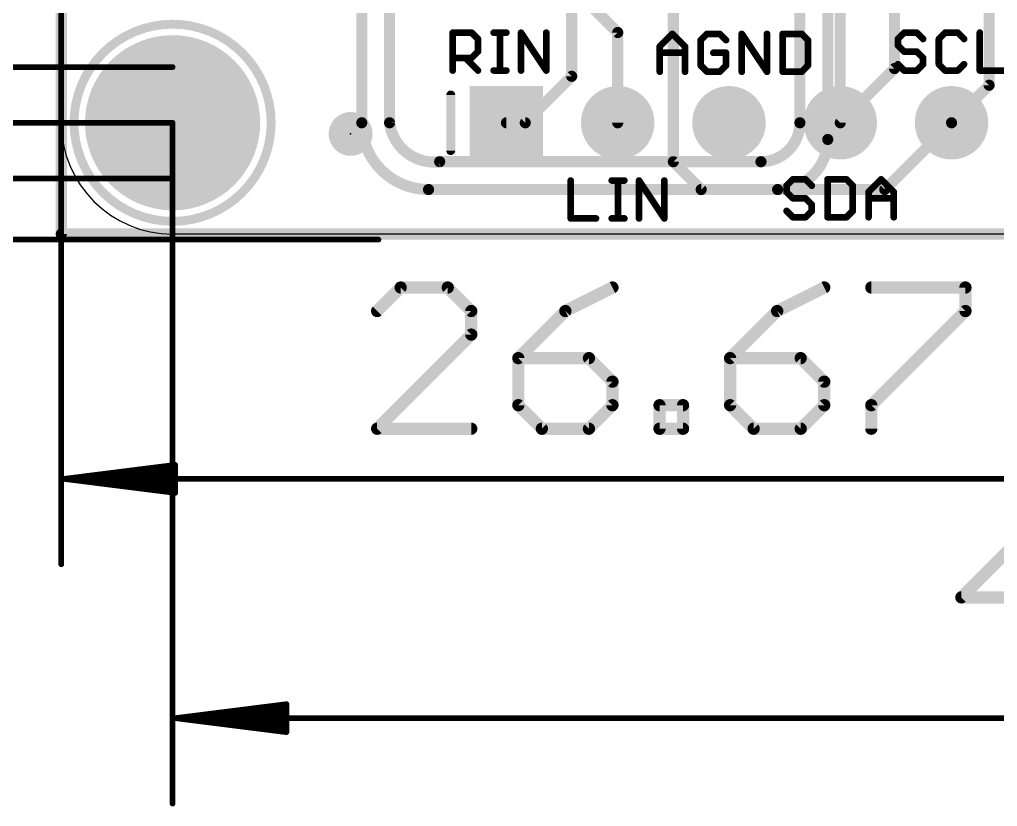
# Model space of a CAD drawing. Extents: x -21 to 68.1, y -13.1 to 62.4.
# Drawn here: x -0.95 to 21.37, y -13.06 to 4.9 of the extents above; entities that cross this region are included whole.
import ezdxf

# ---------------------------------------------------------------- set-up
doc = ezdxf.new("R2010")
doc.units = 0
for name, color, linetype in [('1', 12, 'CONTINUOUS'), ('16', 132, 'CONTINUOUS'), ('17', 110, 'CONTINUOUS'), ('20', 53, 'CONTINUOUS'), ('21', 53, 'CONTINUOUS'), ('23', 53, 'CONTINUOUS'), ('47', 253, 'CONTINUOUS'), ('51', 253, 'CONTINUOUS')]:
    doc.layers.add(name, color=color, linetype=linetype)

# ---------------------------------------------------------------- blocks, each defined once
blk = doc.blocks.new('PIE')
at = {"const_width": 0.5}
blk.add_lwpolyline([(0, -0.25, 1), (0, 0.25, 1), (0, -0.25)], format="xyb", dxfattribs=at)
blk = doc.blocks.new('RECT')
blk.add_solid([(-0.5, -0.5), (0.5, -0.5), (-0.5, 0.5), (0.5, 0.5)])
blk = doc.blocks.new('SQUAREP')
blk.add_solid([(-0.5, -0.5), (0.5, -0.5), (-0.5, 0.5), (0.5, 0.5)])
blk = doc.blocks.new('ROUNDP')
at = {"const_width": 0.5}
blk.add_lwpolyline([(0, -0.25, 1), (0, 0.25, 1), (0, -0.25)], format="xyb", dxfattribs=at)

msp = doc.modelspace()

# ---------------------------------------------------------------- linework, layer by layer
at = {"layer": '1', "const_width": 0.254}
for points in [[(13.97, 5.953), (13.97, 1.651)], [(19.018, 5.681), (19.018, 3.778)], [(21.177, 5.681), (21.177, 3.397)], [(12, 5.3), (12.7, 4.6)], [(12.7, 4.6), (12.7, 2.54)], [(19.018, 3.778), (17.78, 2.54)], [(21.177, 3.397), (20.32, 2.54)], [(18.796, 1.016), (20.32, 2.54)], [(13.97, 1.651), (14.605, 1.016)], [(14.605, 1.016), (18.796, 1.016)]]:
    msp.add_lwpolyline(points, dxfattribs=at)
at = {"layer": '1', "const_width": 0.127}
for points in [[(12.7635, 4.6, 1), (12.6365, 4.6)], [(12.6551, 4.5551, 1), (12.7449, 4.6449)], [(18.9545, 3.778, 1), (19.0815, 3.778)], [(19.0629, 3.7331, 1), (18.9731, 3.8229)], [(21.1135, 3.397, 1), (21.2405, 3.397)], [(21.2219, 3.3521, 1), (21.1321, 3.4419)], [(12.6365, 2.54, 1), (12.7635, 2.54)], [(17.7351, 2.5849, 1), (17.8249, 2.4951)], [(20.2751, 2.5849, 1), (20.3649, 2.4951)], [(20.3649, 2.4951, 1), (20.2751, 2.5849)], [(14.0149, 1.6959, 1), (13.9251, 1.6061)], [(13.9065, 1.651, 1), (14.0335, 1.651)], [(14.605, 1.0795, 1), (14.605, 0.9525)], [(14.5601, 0.9711, 1), (14.6499, 1.0609)], [(18.7511, 1.0609, 1), (18.8409, 0.9711)], [(18.796, 0.9525, 1), (18.796, 1.0795)]]:
    msp.add_lwpolyline(points, format="xyb", dxfattribs=at)
at = {"layer": '16', "const_width": 0.254}
for points in [[(0, 33.4), (0, 0)], [(11.65, 3.6), (11.65, 13.65)], [(16.859, 2.54), (16.859, 11.684)], [(7.493, 11.303), (7.493, 2.54)], [(6.858, 2.54), (6.858, 11.049)], [(17.494, 11.176), (17.494, 2.159)], [(17.78, 11.017), (17.78, 2.54)], [(11.65, 3.6), (10.59, 2.54)], [(10.59, 2.54), (10.16, 2.54)], [(8.636, 1.651), (15.97, 1.651)], [(16.351, 1.016), (8.382, 1.016)], [(0, 0), (54.038, 0)]]:
    msp.add_lwpolyline(points, dxfattribs=at)
at = {"layer": '16'}
for points, const_width in [([(11.5865, 3.6, 1), (11.7135, 3.6)], 0.127), ([(11.6949, 3.5551, 1), (11.6051, 3.6449)], 0.127), ([(6.858, 2.54, 0.4142), (8.382, 1.016)], 0.254), ([(6.9215, 2.54, 1), (6.7945, 2.54)], 0.127), ([(6.7945, 2.54, 1), (6.9215, 2.54)], 0.127), ([(7.493, 2.54, 0.4142), (8.636, 1.651)], 0.254), ([(7.556, 2.5479, 1), (7.43, 2.5321)], 0.127), ([(7.4295, 2.54, 1), (7.5565, 2.54)], 0.127), ([(10.16, 2.6035, 1), (10.16, 2.4765)], 0.127), ([(10.5451, 2.5849, 1), (10.6349, 2.4951)], 0.127), ([(10.59, 2.4765, 1), (10.59, 2.6035)], 0.127), ([(15.97, 1.651, 0.4142), (16.859, 2.54)], 0.254), ([(16.9225, 2.54, 1), (16.7955, 2.54)], 0.127), ([(16.7955, 2.54, 1), (16.9225, 2.54)], 0.127), ([(17.7165, 2.54, 1), (17.8435, 2.54)], 0.127), ([(16.351, 1.016, 0.4142), (17.494, 2.159)], 0.254), ([(17.5575, 2.159, 1), (17.4305, 2.159)], 0.127), ([(17.4305, 2.159, 1), (17.5575, 2.159)], 0.127), ([(8.636, 1.7145, 1), (8.636, 1.5875)], 0.127), ([(8.6439, 1.588, 1), (8.6281, 1.714)], 0.127), ([(15.97, 1.7145, 1), (15.97, 1.5875)], 0.127), ([(15.97, 1.5875, 1), (15.97, 1.7145)], 0.127), ([(8.382, 1.0795, 1), (8.382, 0.9525)], 0.127), ([(8.382, 0.9525, 1), (8.382, 1.0795)], 0.127), ([(16.351, 1.0795, 1), (16.351, 0.9525)], 0.127), ([(16.351, 0.9525, 1), (16.351, 1.0795)], 0.127), ([(0, 0.0635, 1), (0, -0.0635)], 0.127), ([(-0.0635, 0, 1), (0.0635, 0)], 0.127)]:
    msp.add_lwpolyline(points, format="xyb", dxfattribs=dict(at, const_width=const_width))
at = {"layer": '20'}
for p, q in [((0, 2.54), (0, 38.1)), ((50.8, 0), (2.54, 0))]:
    msp.add_line(p, q, dxfattribs=at)
msp.add_arc((2.54, 2.54), 2.54, 180, 270, dxfattribs=at)
at = {"layer": '21'}
for points, const_width in [([(2.54, 0.29, 1), (2.54, 4.79, 1), (2.54, 0.29)], 0.2032), ([(8.9723, 4.5965, 1), (8.8961, 4.5965)], 0.0762), ([(8.9342, 4.6346, 1), (8.9342, 4.5584)], 0.0762), ([(9.3933, 4.6235, 1), (9.3394, 4.5696)], 0.0762), ([(9.3664, 4.5584, 1), (9.3664, 4.6346)], 0.0762), ([(9.5485, 4.4525, 1), (9.4723, 4.4525)], 0.0762), ([(9.4835, 4.4255, 1), (9.5374, 4.4794)], 0.0762), ([(9.8697, 4.6346, 1), (9.8697, 4.5584)], 0.0762), ([(10.0519, 4.5965, 1), (9.9757, 4.5965)], 0.0762), ([(10.1578, 4.5584, 1), (10.1578, 4.6346)], 0.0762), ([(10.5251, 4.6177, 1), (10.4617, 4.5754)], 0.0762), ([(10.5315, 4.5965, 1), (10.4553, 4.5965)], 0.0762), ([(11.1077, 4.5965, 1), (11.0315, 4.5965)], 0.0762), ([(13.9753, 4.5965, 1), (13.9214, 4.5426)], 0.0762), ([(13.9753, 4.5426, 1), (13.9214, 4.5965)], 0.0762), ([(14.6338, 4.4255, 1), (14.5576, 4.4255)], 0.0762), ([(14.5688, 4.4524, 1), (14.6227, 4.3985)], 0.0762), ([(14.7398, 4.6076, 1), (14.7398, 4.5314)], 0.0762), ([(14.7667, 4.5426, 1), (14.7128, 4.5965)], 0.0762), ([(15.0548, 4.5965, 1), (15.0009, 4.5426)], 0.0762), ([(15.0279, 4.5314, 1), (15.0279, 4.6076)], 0.0762), ([(15.145, 4.3985, 1), (15.1989, 4.4524)], 0.0762), ([(15.5629, 4.5907, 1), (15.4995, 4.5484)], 0.0762), ([(15.5693, 4.5695, 1), (15.4931, 4.5695)], 0.0762), ([(16.1456, 4.5695, 1), (16.0694, 4.5695)], 0.0762), ([(16.5049, 4.5695, 1), (16.4287, 4.5695)], 0.0762), ([(16.4668, 4.6076, 1), (16.4668, 4.5314)], 0.0762), ([(16.9259, 4.5965, 1), (16.872, 4.5426)], 0.0762), ([(16.8989, 4.5314, 1), (16.8989, 4.6076)], 0.0762), ([(17.0811, 4.4255, 1), (17.0049, 4.4255)], 0.0762), ([(17.016, 4.3985, 1), (17.0699, 4.4524)], 0.0762), ([(19.1323, 4.4525, 1), (19.0561, 4.4525)], 0.0762), ([(19.0673, 4.4794, 1), (19.1211, 4.4255)], 0.0762), ([(19.2383, 4.6346, 1), (19.2383, 4.5584)], 0.0762), ([(19.2652, 4.5696, 1), (19.2113, 4.6235)], 0.0762), ([(19.5533, 4.6235, 1), (19.4994, 4.5696)], 0.0762), ([(19.5264, 4.5584, 1), (19.5264, 4.6346)], 0.0762), ([(19.6435, 4.4255, 1), (19.6974, 4.4794)], 0.0762), ([(20.0678, 4.4525, 1), (19.9916, 4.4525)], 0.0762), ([(20.0028, 4.4794, 1), (20.0567, 4.4255)], 0.0762), ([(20.1738, 4.6346, 1), (20.1738, 4.5584)], 0.0762), ([(20.2007, 4.5696, 1), (20.1468, 4.6235)], 0.0762), ([(20.4888, 4.6235, 1), (20.4349, 4.5696)], 0.0762), ([(20.4619, 4.5584, 1), (20.4619, 4.6346)], 0.0762), ([(20.579, 4.4255, 1), (20.6329, 4.4794)], 0.0762), ([(21.0033, 4.5965, 1), (20.9271, 4.5965)], 0.0762), ([(13.6983, 4.2814, 1), (13.6221, 4.2814)], 0.0762), ([(13.6333, 4.3084, 1), (13.6871, 4.2545)], 0.0762), ([(14.2745, 4.2814, 1), (14.1983, 4.2814)], 0.0762), ([(14.2095, 4.2545, 1), (14.2634, 4.3084)], 0.0762), ([(19.1211, 4.3354, 1), (19.0673, 4.2815)], 0.0762), ([(19.0561, 4.3084, 1), (19.1323, 4.3084)], 0.0762), ([(8.9342, 4.0584, 1), (8.9342, 3.9822)], 0.0762), ([(9.2493, 4.0473, 1), (9.1954, 3.9934)], 0.0762), ([(9.3394, 4.0473, 1), (9.3933, 3.9934)], 0.0762), ([(9.3664, 3.9822, 1), (9.3664, 4.0584)], 0.0762), ([(9.4723, 4.1644, 1), (9.5485, 4.1644)], 0.0762), ([(9.5374, 4.1374, 1), (9.4835, 4.1913)], 0.0762), ([(13.6602, 4.1755, 1), (13.6602, 4.0993)], 0.0762), ([(14.2364, 4.0993, 1), (14.2364, 4.1755)], 0.0762), ([(14.8838, 4.1755, 1), (14.8838, 4.0993)], 0.0762), ([(15.21, 4.1374, 1), (15.1338, 4.1374)], 0.0762), ([(15.1719, 4.0993, 1), (15.1719, 4.1755)], 0.0762), ([(19.2383, 4.2025, 1), (19.2383, 4.1263)], 0.0762), ([(19.2113, 4.1374, 1), (19.2652, 4.1913)], 0.0762), ([(19.5533, 4.1913, 1), (19.4994, 4.1374)], 0.0762), ([(19.5264, 4.1263, 1), (19.5264, 4.2025)], 0.0762), ([(19.7085, 4.0203, 1), (19.6323, 4.0203)], 0.0762), ([(19.6435, 3.9934, 1), (19.6974, 4.0473)], 0.0762), ([(9.4835, 3.7053, 1), (9.5374, 3.7591)], 0.0762), ([(9.8697, 3.7703, 1), (9.8697, 3.6941)], 0.0762), ([(10.1578, 3.6941, 1), (10.1578, 3.7703)], 0.0762), ([(14.6227, 3.8762, 1), (14.5688, 3.8223)], 0.0762), ([(14.5576, 3.8493, 1), (14.6338, 3.8493)], 0.0762), ([(15.1338, 3.8493, 1), (15.21, 3.8493)], 0.0762), ([(15.1989, 3.8223, 1), (15.145, 3.8762)], 0.0762), ([(17.0049, 3.8493, 1), (17.0811, 3.8493)], 0.0762), ([(17.0699, 3.8223, 1), (17.016, 3.8762)], 0.0762), ([(19.1211, 3.9032, 1), (19.0673, 3.8493)], 0.0762), ([(19.2383, 3.7703, 1), (19.2383, 3.6941)], 0.0762), ([(19.2113, 3.7053, 1), (19.2652, 3.7591)], 0.0762), ([(19.4994, 3.7591, 1), (19.5533, 3.7053)], 0.0762), ([(19.5264, 3.6941, 1), (19.5264, 3.7703)], 0.0762), ([(19.6323, 3.8763, 1), (19.7085, 3.8763)], 0.0762), ([(19.6974, 3.8493, 1), (19.6435, 3.9032)], 0.0762), ([(20.0567, 3.9032, 1), (20.0028, 3.8493)], 0.0762), ([(19.9916, 3.8763, 1), (20.0678, 3.8763)], 0.0762), ([(20.1738, 3.7703, 1), (20.1738, 3.6941)], 0.0762), ([(20.1468, 3.7053, 1), (20.2007, 3.7591)], 0.0762), ([(20.4349, 3.7591, 1), (20.4888, 3.7053)], 0.0762), ([(20.4619, 3.6941, 1), (20.4619, 3.7703)], 0.0762), ([(20.6329, 3.8493, 1), (20.579, 3.9032)], 0.0762), ([(20.9652, 3.7703, 1), (20.9652, 3.6941)], 0.0762), ([(8.8961, 3.7322, 1), (8.9723, 3.7322)], 0.0762), ([(9.9757, 3.7322, 1), (10.0519, 3.7322)], 0.0762), ([(10.4553, 3.7322, 1), (10.5315, 3.7322)], 0.0762), ([(11.0315, 3.7322, 1), (11.1077, 3.7322)], 0.0762), ([(11.0379, 3.7111, 1), (11.1013, 3.7533)], 0.0762), ([(13.6221, 3.7052, 1), (13.6983, 3.7052)], 0.0762), ([(14.1983, 3.7052, 1), (14.2745, 3.7052)], 0.0762), ([(14.7398, 3.7433, 1), (14.7398, 3.6671)], 0.0762), ([(14.7128, 3.6783, 1), (14.7667, 3.7321)], 0.0762), ([(15.0009, 3.7321, 1), (15.0548, 3.6783)], 0.0762), ([(15.0279, 3.6671, 1), (15.0279, 3.7433)], 0.0762), ([(15.4931, 3.7052, 1), (15.5693, 3.7052)], 0.0762), ([(16.0694, 3.7052, 1), (16.1456, 3.7052)], 0.0762), ([(16.0758, 3.6841, 1), (16.1392, 3.7263)], 0.0762), ([(16.4668, 3.7433, 1), (16.4668, 3.6671)], 0.0762), ([(16.4287, 3.7052, 1), (16.5049, 3.7052)], 0.0762), ([(16.872, 3.7321, 1), (16.9259, 3.6783)], 0.0762), ([(16.8989, 3.6671, 1), (16.8989, 3.7433)], 0.0762), ([(20.9271, 3.7322, 1), (21.0033, 3.7322)], 0.0762), ([(11.6663, 1.2215, 1), (11.5901, 1.2215)], 0.0762), ([(12.5637, 1.2596, 1), (12.5637, 1.1834)], 0.0762), ([(12.7459, 1.2215, 1), (12.6697, 1.2215)], 0.0762), ([(12.8518, 1.1834, 1), (12.8518, 1.2596)], 0.0762), ([(13.2191, 1.2427, 1), (13.1557, 1.2004)], 0.0762), ([(13.2255, 1.2215, 1), (13.1493, 1.2215)], 0.0762), ([(13.8017, 1.2215, 1), (13.7255, 1.2215)], 0.0762), ([(16.5923, 1.1045, 1), (16.5161, 1.1045)], 0.0762), ([(16.5273, 1.1314, 1), (16.5811, 1.0775)], 0.0762), ([(16.6983, 1.2866, 1), (16.6983, 1.2104)], 0.0762), ([(16.7252, 1.2216, 1), (16.6713, 1.2755)], 0.0762), ([(17.0133, 1.2755, 1), (16.9594, 1.2216)], 0.0762), ([(16.9864, 1.2104, 1), (16.9864, 1.2866)], 0.0762), ([(17.1035, 1.0775, 1), (17.1574, 1.1314)], 0.0762), ([(17.5278, 1.2485, 1), (17.4516, 1.2485)], 0.0762), ([(17.4897, 1.2866, 1), (17.4897, 1.2104)], 0.0762), ([(17.9488, 1.2755, 1), (17.8949, 1.2216)], 0.0762), ([(17.9219, 1.2104, 1), (17.9219, 1.2866)], 0.0762), ([(18.104, 1.1045, 1), (18.0278, 1.1045)], 0.0762), ([(18.039, 1.0775, 1), (18.0929, 1.1314)], 0.0762), ([(18.7403, 1.2755, 1), (18.6864, 1.2216)], 0.0762), ([(18.7403, 1.2216, 1), (18.6864, 1.2755)], 0.0762), ([(16.5811, 0.9874, 1), (16.5273, 0.9335)], 0.0762), ([(16.5161, 0.9604, 1), (16.5923, 0.9604)], 0.0762), ([(18.4633, 0.9604, 1), (18.3871, 0.9604)], 0.0762), ([(18.3983, 0.9874, 1), (18.4522, 0.9335)], 0.0762), ([(19.0396, 0.9604, 1), (18.9634, 0.9604)], 0.0762), ([(18.9745, 0.9335, 1), (19.0284, 0.9874)], 0.0762), ([(16.6983, 0.8545, 1), (16.6983, 0.7783)], 0.0762), ([(16.6713, 0.7894, 1), (16.7252, 0.8433)], 0.0762), ([(17.0133, 0.8433, 1), (16.9594, 0.7894)], 0.0762), ([(16.9864, 0.7783, 1), (16.9864, 0.8545)], 0.0762), ([(17.1685, 0.6723, 1), (17.0923, 0.6723)], 0.0762), ([(17.1035, 0.6454, 1), (17.1574, 0.6993)], 0.0762), ([(18.4252, 0.8545, 1), (18.4252, 0.7783)], 0.0762), ([(19.0015, 0.7783, 1), (19.0015, 0.8545)], 0.0762), ([(16.5811, 0.5552, 1), (16.5273, 0.5013)], 0.0762), ([(16.6983, 0.4223, 1), (16.6983, 0.3461)], 0.0762), ([(16.6713, 0.3573, 1), (16.7252, 0.4111)], 0.0762), ([(16.9594, 0.4111, 1), (17.0133, 0.3573)], 0.0762), ([(16.9864, 0.3461, 1), (16.9864, 0.4223)], 0.0762), ([(17.0923, 0.5283, 1), (17.1685, 0.5283)], 0.0762), ([(17.1574, 0.5013, 1), (17.1035, 0.5552)], 0.0762), ([(17.4897, 0.4223, 1), (17.4897, 0.3461)], 0.0762), ([(17.8949, 0.4111, 1), (17.9488, 0.3573)], 0.0762), ([(17.9219, 0.3461, 1), (17.9219, 0.4223)], 0.0762), ([(18.0278, 0.5283, 1), (18.104, 0.5283)], 0.0762), ([(18.0929, 0.5013, 1), (18.039, 0.5552)], 0.0762), ([(11.6282, 0.3953, 1), (11.6282, 0.3191)], 0.0762), ([(11.5901, 0.3572, 1), (11.6663, 0.3572)], 0.0762), ([(12.2044, 0.3191, 1), (12.2044, 0.3953)], 0.0762), ([(12.5637, 0.3953, 1), (12.5637, 0.3191)], 0.0762), ([(12.6697, 0.3572, 1), (12.7459, 0.3572)], 0.0762), ([(12.8518, 0.3191, 1), (12.8518, 0.3953)], 0.0762), ([(13.1493, 0.3572, 1), (13.2255, 0.3572)], 0.0762), ([(13.7255, 0.3572, 1), (13.8017, 0.3572)], 0.0762), ([(13.7319, 0.3361, 1), (13.7953, 0.3783)], 0.0762), ([(17.4516, 0.3842, 1), (17.5278, 0.3842)], 0.0762), ([(18.3871, 0.3842, 1), (18.4633, 0.3842)], 0.0762), ([(18.9634, 0.3842, 1), (19.0396, 0.3842)], 0.0762)]:
    msp.add_lwpolyline(points, format="xyb", dxfattribs=dict(at, const_width=const_width))
at = {"layer": '21', "const_width": 0.1524}
for points in [[(8.9342, 3.7322), (8.9342, 4.5965)], [(8.9342, 4.5965), (9.3664, 4.5965)], [(9.3664, 4.5965), (9.5104, 4.4525)], [(9.5104, 4.4525), (9.5104, 4.1644)], [(9.8697, 4.5965), (10.1578, 4.5965)], [(10.0138, 3.7322), (10.0138, 4.5965)], [(10.4934, 3.7322), (10.4934, 4.5965)], [(10.4934, 4.5965), (11.0696, 3.7322)], [(11.0696, 3.7322), (11.0696, 4.5965)], [(13.6602, 4.2814), (13.9483, 4.5695)], [(13.9483, 4.5695), (14.2364, 4.2814)], [(14.7398, 4.5695), (14.5957, 4.4255)], [(14.5957, 4.4255), (14.5957, 3.8493)], [(15.0279, 4.5695), (14.7398, 4.5695)], [(15.1719, 4.4255), (15.0279, 4.5695)], [(15.5312, 3.7052), (15.5312, 4.5695)], [(15.5312, 4.5695), (16.1075, 3.7052)], [(16.1075, 3.7052), (16.1075, 4.5695)], [(16.4668, 4.5695), (16.4668, 3.7052)], [(16.8989, 4.5695), (16.4668, 4.5695)], [(17.043, 4.4255), (16.8989, 4.5695)], [(17.043, 3.8493), (17.043, 4.4255)], [(19.2383, 4.5965), (19.0942, 4.4525)], [(19.0942, 4.4525), (19.0942, 4.3084)], [(19.5264, 4.5965), (19.2383, 4.5965)], [(19.6704, 4.4525), (19.5264, 4.5965)], [(20.1738, 4.5965), (20.0297, 4.4525)], [(20.0297, 4.4525), (20.0297, 3.8763)], [(20.4619, 4.5965), (20.1738, 4.5965)], [(20.6059, 4.4525), (20.4619, 4.5965)], [(20.9652, 4.5965), (20.9652, 3.7322)], [(13.6602, 3.7052), (13.6602, 4.2814)], [(14.2364, 4.2814), (14.2364, 3.7052)], [(19.0942, 4.3084), (19.2383, 4.1644)], [(9.3664, 4.0203), (8.9342, 4.0203)], [(9.2223, 4.0203), (9.5104, 3.7322)], [(9.5104, 4.1644), (9.3664, 4.0203)], [(13.6602, 4.1374), (14.2364, 4.1374)], [(15.1719, 4.1374), (14.8838, 4.1374)], [(15.1719, 3.8493), (15.1719, 4.1374)], [(19.2383, 4.1644), (19.5264, 4.1644)], [(19.5264, 4.1644), (19.6704, 4.0203)], [(19.6704, 4.0203), (19.6704, 3.8763)], [(9.8697, 3.7322), (10.1578, 3.7322)], [(14.5957, 3.8493), (14.7398, 3.7052)], [(15.0279, 3.7052), (15.1719, 3.8493)], [(16.8989, 3.7052), (17.043, 3.8493)], [(19.2383, 3.7322), (19.0942, 3.8763)], [(19.5264, 3.7322), (19.2383, 3.7322)], [(19.6704, 3.8763), (19.5264, 3.7322)], [(20.0297, 3.8763), (20.1738, 3.7322)], [(20.1738, 3.7322), (20.4619, 3.7322)], [(20.4619, 3.7322), (20.6059, 3.8763)], [(20.9652, 3.7322), (21.5415, 3.7322)], [(14.7398, 3.7052), (15.0279, 3.7052)], [(16.4668, 3.7052), (16.8989, 3.7052)], [(11.6282, 1.2215), (11.6282, 0.3572)], [(12.5637, 1.2215), (12.8518, 1.2215)], [(12.7078, 0.3572), (12.7078, 1.2215)], [(13.1874, 0.3572), (13.1874, 1.2215)], [(13.1874, 1.2215), (13.7636, 0.3572)], [(13.7636, 0.3572), (13.7636, 1.2215)], [(16.6983, 1.2485), (16.5542, 1.1045)], [(16.5542, 1.1045), (16.5542, 0.9604)], [(16.9864, 1.2485), (16.6983, 1.2485)], [(17.1304, 1.1045), (16.9864, 1.2485)], [(17.4897, 1.2485), (17.4897, 0.3842)], [(17.9219, 1.2485), (17.4897, 1.2485)], [(18.0659, 1.1045), (17.9219, 1.2485)], [(18.0659, 0.5283), (18.0659, 1.1045)], [(18.4252, 0.9604), (18.7134, 1.2485)], [(18.7134, 1.2485), (19.0015, 0.9604)], [(16.5542, 0.9604), (16.6983, 0.8164)], [(18.4252, 0.3842), (18.4252, 0.9604)], [(19.0015, 0.9604), (19.0015, 0.3842)], [(16.6983, 0.8164), (16.9864, 0.8164)], [(16.9864, 0.8164), (17.1304, 0.6723)], [(17.1304, 0.6723), (17.1304, 0.5283)], [(18.4252, 0.8164), (19.0015, 0.8164)], [(16.6983, 0.3842), (16.5542, 0.5283)], [(16.9864, 0.3842), (16.6983, 0.3842)], [(17.1304, 0.5283), (16.9864, 0.3842)], [(17.4897, 0.3842), (17.9219, 0.3842)], [(17.9219, 0.3842), (18.0659, 0.5283)], [(11.6282, 0.3572), (12.2044, 0.3572)], [(12.5637, 0.3572), (12.8518, 0.3572)]]:
    msp.add_lwpolyline(points, dxfattribs=at)
at = {"layer": '23'}
for p in [(2.54, 2.54), (6.604, 2.286)]:
    msp.add_point(p, dxfattribs=at)
at = {"layer": '47'}
for points, const_width in [([(0, 5.969), (0, -7.538)], 0.13), ([(2.54, 3.81), (-4.363, 3.81)], 0.13), ([(2.54, 2.54), (-18.46, 2.54)], 0.13), ([(2.54, 2.54), (2.54, -12.999)], 0.13), ([(2.54, 1.27), (-4.363, 1.27)], 0.13), ([(7.239, -0.127), (-12.11, -0.127)], 0.13), ([(7.746, -1.2199), (7.2087, -1.7572)], 0.2794), ([(8.8204, -1.2199), (7.746, -1.2199)], 0.2794), ([(9.3576, -1.7572), (8.8204, -1.2199)], 0.2794), ([(12.5804, -1.2199), (11.5059, -1.7572)], 0.2794), ([(17.4145, -1.2199), (16.3401, -1.7572)], 0.2794), ([(18.4884, -1.2199), (20.6373, -1.2199)], 0.2794), ([(20.6373, -1.2199), (20.6373, -1.7572)], 0.2794), ([(9.3576, -2.2944), (9.3576, -1.7572)], 0.2794), ([(11.5059, -1.7572), (10.4315, -2.8316)], 0.2794), ([(16.3401, -1.7572), (15.2656, -2.8316)], 0.2794), ([(20.6373, -1.7572), (18.4884, -3.9061)], 0.2794), ([(7.2087, -4.4433), (9.3576, -2.2944)], 0.2794), ([(10.4315, -2.8316), (10.4315, -3.9061)], 0.2794), ([(12.0432, -2.8316), (10.4315, -2.8316)], 0.2794), ([(12.5804, -3.3689), (12.0432, -2.8316)], 0.2794), ([(15.2656, -2.8316), (15.2656, -3.9061)], 0.2794), ([(16.8773, -2.8316), (15.2656, -2.8316)], 0.2794), ([(17.4145, -3.3689), (16.8773, -2.8316)], 0.2794), ([(12.5804, -3.9061), (12.5804, -3.3689)], 0.2794), ([(17.4145, -3.9061), (17.4145, -3.3689)], 0.2794), ([(10.4315, -3.9061), (10.9687, -4.4433)], 0.2794), ([(12.0432, -4.4433), (12.5804, -3.9061)], 0.2794), ([(13.6542, -4.4433), (13.6542, -3.9061)], 0.2794), ([(13.6542, -3.9061), (14.1915, -3.9061)], 0.2794), ([(14.1915, -3.9061), (14.1915, -4.4433)], 0.2794), ([(15.2656, -3.9061), (15.8028, -4.4433)], 0.2794), ([(16.8773, -4.4433), (17.4145, -3.9061)], 0.2794), ([(18.4884, -3.9061), (18.4884, -4.4433)], 0.2794), ([(9.3576, -4.4433), (7.2087, -4.4433)], 0.2794), ([(10.9687, -4.4433), (12.0432, -4.4433)], 0.2794), ([(14.1915, -4.4433), (13.6542, -4.4433)], 0.2794), ([(15.8028, -4.4433), (16.8773, -4.4433)], 0.2794), ([(0.065, -5.588), (2.6, -5.2688)], 0.13), ([(0.065, -5.588), (2.6, -5.328)], 0.13), ([(2.6, -5.2688), (2.6, -5.9072)], 0.13), ([(0.065, -5.588), (2.6, -5.458)], 0.13), ([(0.065, -5.588), (26.605, -5.588)], 0.13), ([(2.6, -5.9072), (0.065, -5.588)], 0.13), ([(2.6, -5.718), (0.065, -5.588)], 0.13), ([(2.6, -5.848), (0.065, -5.588)], 0.13), ([(22.1554, -6.6809), (20.5437, -8.2926)], 0.2794), ([(20.5437, -8.2926), (22.6926, -8.2926)], 0.2794), ([(2.605, -11.049), (5.14, -10.7298)], 0.13), ([(5.14, -10.7298), (5.14, -11.3682)], 0.13), ([(2.605, -11.049), (5.14, -10.789)], 0.13), ([(2.605, -11.049), (5.14, -10.919)], 0.13), ([(2.605, -11.049), (50.735, -11.049)], 0.13), ([(5.14, -11.3682), (2.605, -11.049)], 0.13), ([(5.14, -11.179), (2.605, -11.049)], 0.13), ([(5.14, -11.309), (2.605, -11.049)], 0.13)]:
    msp.add_lwpolyline(points, dxfattribs=dict(at, const_width=const_width))
for points, const_width in [([(2.54, 3.7775, 1), (2.54, 3.8425)], 0.065), ([(2.5725, 2.54, 1), (2.5075, 2.54)], 0.065), ([(2.54, 2.5075, 1), (2.54, 2.5725)], 0.065), ([(2.54, 1.2375, 1), (2.54, 1.3025)], 0.065), ([(7.239, -0.1595, 1), (7.239, -0.0945)], 0.065), ([(7.746, -1.1501, 1), (7.746, -1.2898)], 0.1397), ([(7.7954, -1.2693, 1), (7.6966, -1.1706)], 0.1397), ([(8.8698, -1.1706, 1), (8.771, -1.2693)], 0.1397), ([(8.8204, -1.2898, 1), (8.8204, -1.1501)], 0.1397), ([(12.6116, -1.2824, 1), (12.5492, -1.1575)], 0.1397), ([(17.4458, -1.2824, 1), (17.3833, -1.1575)], 0.1397), ([(18.4884, -1.1501, 1), (18.4884, -1.2898)], 0.1397), ([(20.7071, -1.2199, 1), (20.5674, -1.2199)], 0.1397), ([(20.6373, -1.2898, 1), (20.6373, -1.1501)], 0.1397), ([(7.1593, -1.7078, 1), (7.2581, -1.8066)], 0.1397), ([(9.4275, -1.7572, 1), (9.2878, -1.7572)], 0.1397), ([(9.3082, -1.8066, 1), (9.407, -1.7078)], 0.1397), ([(11.4747, -1.6947, 1), (11.5372, -1.8196)], 0.1397), ([(11.5553, -1.8066, 1), (11.4565, -1.7078)], 0.1397), ([(16.3088, -1.6947, 1), (16.3713, -1.8196)], 0.1397), ([(16.3895, -1.8066, 1), (16.2907, -1.7078)], 0.1397), ([(20.5674, -1.7572, 1), (20.7071, -1.7572)], 0.1397), ([(20.6867, -1.8066, 1), (20.5879, -1.7078)], 0.1397), ([(9.2878, -2.2944, 1), (9.4275, -2.2944)], 0.1397), ([(9.407, -2.3438, 1), (9.3082, -2.245)], 0.1397), ([(10.5013, -2.8316, 1), (10.3616, -2.8316)], 0.1397), ([(10.4315, -2.7618, 1), (10.4315, -2.9015)], 0.1397), ([(10.3821, -2.7822, 1), (10.4809, -2.881)], 0.1397), ([(12.0926, -2.7822, 1), (11.9938, -2.881)], 0.1397), ([(12.0432, -2.9015, 1), (12.0432, -2.7618)], 0.1397), ([(15.2656, -2.7618, 1), (15.2656, -2.9015)], 0.1397), ([(15.2162, -2.7822, 1), (15.315, -2.881)], 0.1397), ([(15.3355, -2.8316, 1), (15.1958, -2.8316)], 0.1397), ([(16.9267, -2.7822, 1), (16.8279, -2.881)], 0.1397), ([(16.8773, -2.9015, 1), (16.8773, -2.7618)], 0.1397), ([(12.6502, -3.3689, 1), (12.5105, -3.3689)], 0.1397), ([(12.531, -3.4182, 1), (12.6298, -3.3195)], 0.1397), ([(17.4844, -3.3689, 1), (17.3447, -3.3689)], 0.1397), ([(17.3651, -3.4182, 1), (17.4639, -3.3195)], 0.1397), ([(10.4809, -3.8567, 1), (10.3821, -3.9555)], 0.1397), ([(12.6298, -3.9555, 1), (12.531, -3.8567)], 0.1397), ([(13.6542, -3.8362, 1), (13.6542, -3.9759)], 0.1397), ([(13.7241, -3.9061, 1), (13.5844, -3.9061)], 0.1397), ([(14.2613, -3.9061, 1), (14.1216, -3.9061)], 0.1397), ([(14.1915, -3.9759, 1), (14.1915, -3.8362)], 0.1397), ([(15.315, -3.8567, 1), (15.2162, -3.9555)], 0.1397), ([(17.4639, -3.9555, 1), (17.3651, -3.8567)], 0.1397), ([(18.5582, -3.9061, 1), (18.4185, -3.9061)], 0.1397), ([(18.439, -3.8567, 1), (18.5378, -3.9555)], 0.1397), ([(10.3616, -3.9061, 1), (10.5013, -3.9061)], 0.1397), ([(12.5105, -3.9061, 1), (12.6502, -3.9061)], 0.1397), ([(15.1958, -3.9061, 1), (15.3355, -3.9061)], 0.1397), ([(17.3447, -3.9061, 1), (17.4844, -3.9061)], 0.1397), ([(7.1593, -4.3939, 1), (7.2581, -4.4927)], 0.1397), ([(7.2087, -4.3735, 1), (7.2087, -4.5131)], 0.1397), ([(9.3576, -4.5131, 1), (9.3576, -4.3735)], 0.1397), ([(10.9687, -4.3735, 1), (10.9687, -4.5131)], 0.1397), ([(10.9193, -4.4927, 1), (11.0181, -4.3939)], 0.1397), ([(11.9938, -4.3939, 1), (12.0926, -4.4927)], 0.1397), ([(12.0432, -4.5131, 1), (12.0432, -4.3735)], 0.1397), ([(13.6542, -4.3735, 1), (13.6542, -4.5131)], 0.1397), ([(13.5844, -4.4433, 1), (13.7241, -4.4433)], 0.1397), ([(14.1216, -4.4433, 1), (14.2613, -4.4433)], 0.1397), ([(14.1915, -4.5131, 1), (14.1915, -4.3735)], 0.1397), ([(15.8028, -4.3735, 1), (15.8028, -4.5131)], 0.1397), ([(15.7535, -4.4927, 1), (15.8522, -4.3939)], 0.1397), ([(16.8279, -4.3939, 1), (16.9267, -4.4927)], 0.1397), ([(16.8773, -4.5131, 1), (16.8773, -4.3735)], 0.1397), ([(18.4185, -4.4433, 1), (18.5582, -4.4433)], 0.1397), ([(2.6325, -5.2688, 1), (2.5675, -5.2688)], 0.065), ([(2.6041, -5.301, 1), (2.5959, -5.2365)], 0.065), ([(2.6033, -5.3603, 1), (2.5967, -5.2957)], 0.065), ([(0.065, -5.5555, 1), (0.065, -5.6205)], 0.065), ([(0.0691, -5.5558, 1), (0.0609, -5.6202)], 0.065), ([(0.0633, -5.5555, 1), (0.0667, -5.6205)], 0.065), ([(0.0667, -5.5555, 1), (0.0633, -5.6205)], 0.065), ([(0.0683, -5.5557, 1), (0.0617, -5.6203)], 0.065), ([(0.0617, -5.5557, 1), (0.0683, -5.6203)], 0.065), ([(0.0609, -5.5558, 1), (0.0691, -5.6202)], 0.065), ([(2.6017, -5.4905, 1), (2.5983, -5.4255)], 0.065), ([(2.5967, -5.8803, 1), (2.6033, -5.8157)], 0.065), ([(2.5983, -5.7505, 1), (2.6017, -5.6855)], 0.065), ([(2.5675, -5.9072, 1), (2.6325, -5.9072)], 0.065), ([(2.5959, -5.9395, 1), (2.6041, -5.875)], 0.065), ([(-0.0325, -7.538, 1), (0.0325, -7.538)], 0.065), ([(20.5437, -8.2228, 1), (20.5437, -8.3625)], 0.1397), ([(20.4943, -8.2432, 1), (20.5931, -8.342)], 0.1397), ([(5.1725, -10.7298, 1), (5.1075, -10.7298)], 0.065), ([(5.1441, -10.762, 1), (5.1359, -10.6975)], 0.065), ([(5.1433, -10.8213, 1), (5.1367, -10.7567)], 0.065), ([(5.1417, -10.9515, 1), (5.1383, -10.8865)], 0.065), ([(2.605, -11.0165, 1), (2.605, -11.0815)], 0.065), ([(2.6091, -11.0168, 1), (2.6009, -11.0812)], 0.065), ([(2.6033, -11.0165, 1), (2.6067, -11.0815)], 0.065), ([(2.6067, -11.0165, 1), (2.6033, -11.0815)], 0.065), ([(2.6083, -11.0167, 1), (2.6017, -11.0813)], 0.065), ([(2.6017, -11.0167, 1), (2.6083, -11.0813)], 0.065), ([(2.6009, -11.0168, 1), (2.6091, -11.0812)], 0.065), ([(5.1383, -11.2115, 1), (5.1417, -11.1465)], 0.065), ([(5.1075, -11.3682, 1), (5.1725, -11.3682)], 0.065), ([(5.1359, -11.4005, 1), (5.1441, -11.336)], 0.065), ([(5.1367, -11.3413, 1), (5.1433, -11.2767)], 0.065), ([(2.5075, -12.999, 1), (2.5725, -12.999)], 0.065)]:
    msp.add_lwpolyline(points, format="xyb", dxfattribs=dict(at, const_width=const_width))
at = {"layer": '51', "const_width": 0.2032}
msp.add_lwpolyline([(8.89, 3.175), (8.89, 1.905)], dxfattribs=at)
at = {"layer": '51', "const_width": 0.1016}
for points in [[(8.9408, 3.175, 1), (8.8392, 3.175)], [(8.8392, 1.905, 1), (8.9408, 1.905)]]:
    msp.add_lwpolyline(points, format="xyb", dxfattribs=at)

# ---------------------------------------------------------------- block references
at = {"layer": '1'}
msp.add_blockref('PIE', (6.604, 2.286), dxfattribs=at)
at = {"layer": '17', "xscale": 4, "yscale": 4}
msp.add_blockref('ROUNDP', (2.54, 2.54), dxfattribs=at)
msp.add_blockref('ROUNDP', (2.54, 2.54), dxfattribs=at)
at = {"layer": '17', "xscale": 1.6764, "yscale": 1.6764, "rotation": 90}
for name, p in [('SQUAREP', (10.16, 2.54)), ('SQUAREP', (10.16, 2.54)), ('ROUNDP', (12.7, 2.54)), ('ROUNDP', (12.7, 2.54)), ('ROUNDP', (15.24, 2.54)), ('ROUNDP', (15.24, 2.54)), ('ROUNDP', (17.78, 2.54)), ('ROUNDP', (17.78, 2.54)), ('ROUNDP', (20.32, 2.54)), ('ROUNDP', (20.32, 2.54))]:
    msp.add_blockref(name, p, dxfattribs=at)
at = {"layer": '51', "xscale": 0.508, "yscale": 0.508}
for p in [(10.16, 2.54), (12.7, 2.54), (15.24, 2.54), (17.78, 2.54), (20.32, 2.54)]:
    msp.add_blockref('RECT', p, dxfattribs=at)

doc.saveas('drawing.dxf')
